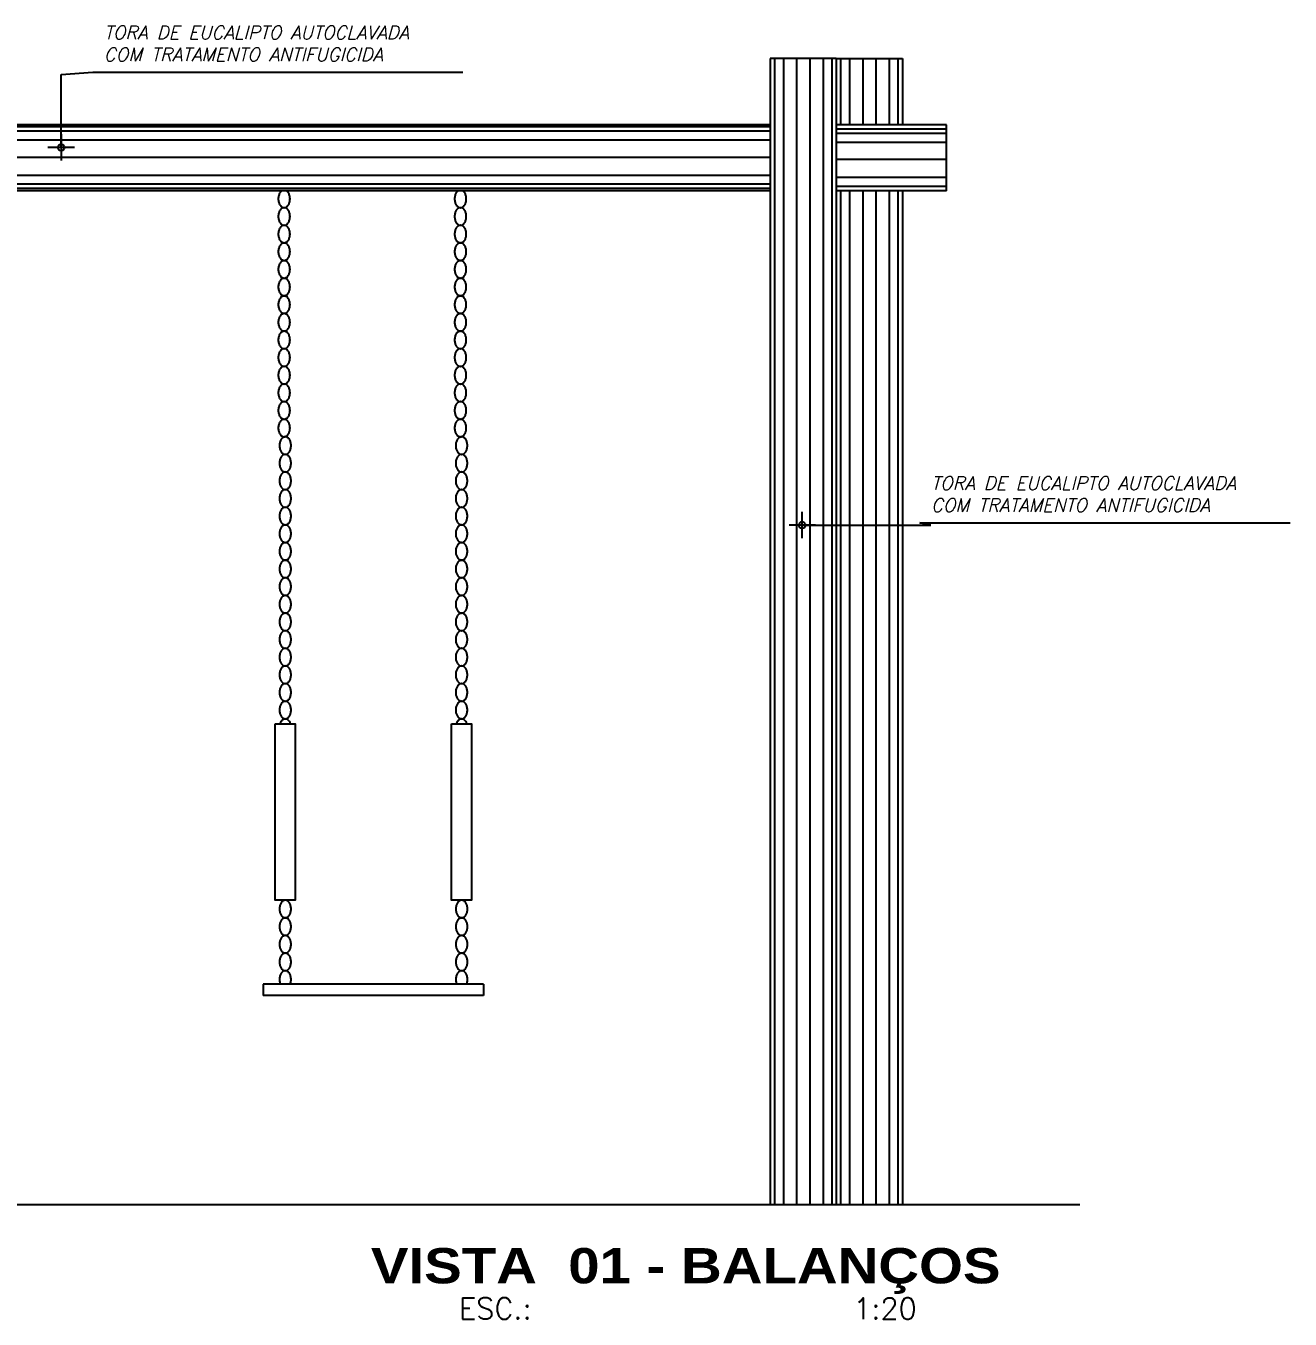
# Model space of a CAD drawing. Header units: millimetres. Extents: x 490 to 675, y -160 to -87.
# Drawn here: x 638.541 to 641.409, y -146.947 to -144.013 of the extents above; entities that cross this region are included whole.
import ezdxf
from ezdxf.enums import TextEntityAlignment as Align

# ---------------------------------------------------------------- set-up
doc = ezdxf.new("R2010")
doc.units = ezdxf.units.MM
doc.header["$LTSCALE"] = 2.5
for name, color, linetype in [('ARQ_COTAS', 1, 'Continuous'), ('ARQ_ESTRUTURA', 6, 'Continuous'), ('ARQ_HAT', 8, 'Continuous'), ('ARQ_VISTA00', 8, 'Continuous'), ('ARQ_VISTA01', 7, 'Continuous'), ('ARQ_VISTA02', 2, 'Continuous'), ('TITULO', 2, 'Continuous')]:
    doc.layers.add(name, color=color, linetype=linetype)
doc.styles.add('COTA200', font='ROMANS.SHX')
doc.styles.add('ROMANS', font='romans', dxfattribs={"oblique": 15})
doc.styles.add('TIT200', font='')
doc.styles.get('TIT200').set_extended_font_data('Arial Black')
doc.dimstyles.new('Cota20', dxfattribs={"dimscale": 0, "dimtxt": 0.04, "dimasz": 0.03, "dimexe": 0.05, "dimexo": 0.2, "dimgap": 0.025, "dimtad": 1, "dimlfac": -1, "dimzin": 4, "dimdsep": 46, "dimtxsty": 'ROMANS', "dimblk": 'ARCHTICK', "dimcen": 0.075, "dimclrd": 256, "dimclre": 8, "dimclrt": 2, "dimadec": 0, "dimazin": 0, "dimtfac": 1.2, "dimtix": 1, "dimtmove": 2, "dimatfit": 3, "dimldrblk": 'DOT', "dimfxl": 0.2, "dimfxlon": 1, "dimtvp": 2, "dimtolj": 1, "dimtzin": 4, "dimarcsym": 0})

# ---------------------------------------------------------------- blocks, each defined once
blk = doc.blocks.new('DOT')
for p, q in [((0, 1), (0, -1)), ((-1, 0), (1, 0))]:
    blk.add_line(p, q)
blk.add_circle((0, 0), 0.25)

msp = doc.modelspace()

# ---------------------------------------------------------------- linework, layer by layer
at = {"layer": 'ARQ_ESTRUTURA'}
msp.add_line((640.9324, -146.6877), (636.3944, -146.6877), dxfattribs=at)
at = {"layer": 'ARQ_HAT'}
for p, q in [((640.2396, -144.0877), (640.2396, -146.6877)), ((640.2596, -144.0877), (640.2596, -146.6877)), ((640.2896, -144.0877), (640.2896, -146.6877)), ((640.3196, -144.0877), (640.3196, -146.6877)), ((640.3496, -144.0877), (640.3496, -146.6877)), ((640.3696, -144.0877), (640.3696, -146.6877)), ((640.3896, -144.0877), (640.3896, -144.2377)), ((640.4096, -144.0877), (640.4096, -144.2377)), ((640.4396, -144.0877), (640.4396, -144.2377)), ((640.4696, -144.0877), (640.4696, -144.2377)), ((640.4996, -144.0877), (640.4996, -144.2377)), ((640.5196, -144.0877), (640.5196, -144.2377)), ((640.2296, -144.2427), (637.0291, -144.2427)), ((640.6296, -144.2477), (640.3796, -144.2477)), ((640.2296, -144.2527), (637.0291, -144.2527)), ((640.2296, -144.2727), (637.0291, -144.2727)), ((640.6296, -144.2577), (640.3796, -144.2577)), ((640.6296, -144.2777), (640.3796, -144.2777)), ((640.2296, -144.3117), (637.0291, -144.3117)), ((640.6296, -144.3167), (640.3796, -144.3167)), ((640.2296, -144.3527), (637.0291, -144.3527)), ((640.6296, -144.3577), (640.3796, -144.3577)), ((640.2296, -144.3727), (637.0291, -144.3727)), ((640.2296, -144.3827), (637.0291, -144.3827)), ((640.6296, -144.3777), (640.3796, -144.3777)), ((640.6296, -144.3877), (640.3796, -144.3877)), ((640.3896, -144.3877), (640.3896, -146.6877)), ((640.4096, -144.3877), (640.4096, -146.6877)), ((640.4396, -144.3877), (640.4396, -146.6877)), ((640.4696, -144.3877), (640.4696, -146.6877)), ((640.4996, -144.3877), (640.4996, -146.6877)), ((640.5196, -144.3877), (640.5196, -146.6877))]:
    msp.add_line(p, q, dxfattribs=at)
at = {"layer": 'ARQ_VISTA00'}
for points in [[(639.1216, -144.3877, 0.092884), (639.1177, -144.3917, 0.079572), (639.1149, -144.3979, 0.067159), (639.1138, -144.4059, 0.067159), (639.1149, -144.4138, 0.079572), (639.1177, -144.42, 0.107133), (639.1223, -144.4245, 0.140422), (639.1271, -144.4259, 0.140422), (639.1319, -144.4245, 0.107133), (639.1365, -144.42, 0.079572), (639.1393, -144.4138, 0.067159), (639.1404, -144.4059, 0.067159), (639.1393, -144.3979, 0.079572), (639.1365, -144.3917, 0.092884), (639.1326, -144.3877)], [(639.5216, -144.3877, 0.092884), (639.5177, -144.3917, 0.079572), (639.5149, -144.3979, 0.067159), (639.5138, -144.4059, 0.067159), (639.5149, -144.4138, 0.079572), (639.5177, -144.42, 0.107133), (639.5223, -144.4245, 0.140422), (639.5271, -144.4259, 0.140422), (639.5319, -144.4245, 0.107133), (639.5365, -144.42, 0.079572), (639.5393, -144.4138, 0.067159), (639.5404, -144.4059, 0.067159), (639.5393, -144.3979, 0.079572), (639.5365, -144.3917, 0.092884), (639.5326, -144.3877)], [(639.1416, -145.5969, 0.071372), (639.139, -145.5914, 0.107133), (639.1344, -145.5869, 0.140422), (639.1296, -145.5855, 0.140422), (639.1248, -145.5869, 0.107133), (639.1202, -145.5914, 0.071372), (639.1176, -145.5969)], [(639.5416, -145.5969, 0.071372), (639.539, -145.5914, 0.107133), (639.5344, -145.5869, 0.140422), (639.5296, -145.5855, 0.140422), (639.5248, -145.5869, 0.107133), (639.5202, -145.5914, 0.071372), (639.5176, -145.5969, 0.071372)], [(639.1408, -146.1877, 0.0354), (639.1418, -146.1848, 0.067159), (639.1429, -146.1769, 0.067159), (639.1418, -146.1689, 0.079572), (639.139, -146.1627, 0.107133), (639.1344, -146.1582, 0.140422), (639.1296, -146.1569, 0.140422), (639.1248, -146.1582, 0.107133), (639.1202, -146.1627, 0.079572), (639.1174, -146.1689, 0.067159), (639.1163, -146.1769, 0.067159), (639.1174, -146.1848, 0.0354), (639.1184, -146.1877, 0.0354)], [(639.5411, -146.1877, 0.035399), (639.5421, -146.1848, 0.067159), (639.5432, -146.1769, 0.067159), (639.5421, -146.1689, 0.079572), (639.5393, -146.1627, 0.107133), (639.5347, -146.1582, 0.140422), (639.5299, -146.1569, 0.140422), (639.5251, -146.1582, 0.107133), (639.5205, -146.1627, 0.079572), (639.5177, -146.1689, 0.067159), (639.5166, -146.1769, 0.067159), (639.5177, -146.1848, 0.035399), (639.5187, -146.1877, 0.035399)]]:
    msp.add_lwpolyline(points, format="xyb", dxfattribs=at)
for points in [[(639.1271, -144.4659, 0.140422), (639.1319, -144.4645, 0.107133), (639.1365, -144.46, 0.079572), (639.1393, -144.4538, 0.067159), (639.1404, -144.4459, 0.067159), (639.1393, -144.4379, 0.079572), (639.1365, -144.4317, 0.107133), (639.1319, -144.4272, 0.140422), (639.1271, -144.4259, 0.140422), (639.1223, -144.4272, 0.107133), (639.1177, -144.4317, 0.079572), (639.1149, -144.4379, 0.067159), (639.1138, -144.4459, 0.067159), (639.1149, -144.4538, 0.079572), (639.1177, -144.46, 0.107133), (639.1223, -144.4645, 0.140422)], [(639.5271, -144.4659, 0.140422), (639.5319, -144.4645, 0.107133), (639.5365, -144.46, 0.079572), (639.5393, -144.4538, 0.067159), (639.5404, -144.4459, 0.067159), (639.5393, -144.4379, 0.079572), (639.5365, -144.4317, 0.107133), (639.5319, -144.4272, 0.140422), (639.5271, -144.4259, 0.140422), (639.5223, -144.4272, 0.107133), (639.5177, -144.4317, 0.079572), (639.5149, -144.4379, 0.067159), (639.5138, -144.4459, 0.067159), (639.5149, -144.4538, 0.079572), (639.5177, -144.46, 0.107133), (639.5223, -144.4645, 0.140422)], [(639.1271, -144.5059, 0.140422), (639.1319, -144.5045, 0.107133), (639.1365, -144.5, 0.079572), (639.1393, -144.4938, 0.067159), (639.1404, -144.4859, 0.067159), (639.1393, -144.4779, 0.079572), (639.1365, -144.4717, 0.107133), (639.1319, -144.4672, 0.140422), (639.1271, -144.4659, 0.140422), (639.1223, -144.4672, 0.107133), (639.1177, -144.4717, 0.079572), (639.1149, -144.4779, 0.067159), (639.1138, -144.4859, 0.067159), (639.1149, -144.4938, 0.079572), (639.1177, -144.5, 0.107133), (639.1223, -144.5045, 0.140422)], [(639.5271, -144.5059, 0.140422), (639.5319, -144.5045, 0.107133), (639.5365, -144.5, 0.079572), (639.5393, -144.4938, 0.067159), (639.5404, -144.4859, 0.067159), (639.5393, -144.4779, 0.079572), (639.5365, -144.4717, 0.107133), (639.5319, -144.4672, 0.140422), (639.5271, -144.4659, 0.140422), (639.5223, -144.4672, 0.107133), (639.5177, -144.4717, 0.079572), (639.5149, -144.4779, 0.067159), (639.5138, -144.4859, 0.067159), (639.5149, -144.4938, 0.079572), (639.5177, -144.5, 0.107133), (639.5223, -144.5045, 0.140422)], [(639.1271, -144.5459, 0.140422), (639.1319, -144.5445, 0.107133), (639.1365, -144.54, 0.079572), (639.1393, -144.5338, 0.067159), (639.1404, -144.5259, 0.067159), (639.1393, -144.5179, 0.079572), (639.1365, -144.5117, 0.107133), (639.1319, -144.5072, 0.140422), (639.1271, -144.5059, 0.140422), (639.1223, -144.5072, 0.107133), (639.1177, -144.5117, 0.079572), (639.1149, -144.5179, 0.067159), (639.1138, -144.5259, 0.067159), (639.1149, -144.5338, 0.079572), (639.1177, -144.54, 0.107133), (639.1223, -144.5445, 0.140422)], [(639.5271, -144.5459, 0.140422), (639.5319, -144.5445, 0.107133), (639.5365, -144.54, 0.079572), (639.5393, -144.5338, 0.067159), (639.5404, -144.5259, 0.067159), (639.5393, -144.5179, 0.079572), (639.5365, -144.5117, 0.107133), (639.5319, -144.5072, 0.140422), (639.5271, -144.5059, 0.140422), (639.5223, -144.5072, 0.107133), (639.5177, -144.5117, 0.079572), (639.5149, -144.5179, 0.067159), (639.5138, -144.5259, 0.067159), (639.5149, -144.5338, 0.079572), (639.5177, -144.54, 0.107133), (639.5223, -144.5445, 0.140422)], [(639.1271, -144.5859, 0.140422), (639.1319, -144.5845, 0.107133), (639.1365, -144.58, 0.079572), (639.1393, -144.5738, 0.067159), (639.1404, -144.5659, 0.067159), (639.1393, -144.5579, 0.079572), (639.1365, -144.5517, 0.107133), (639.1319, -144.5472, 0.140422), (639.1271, -144.5459, 0.140422), (639.1223, -144.5472, 0.107133), (639.1177, -144.5517, 0.079572), (639.1149, -144.5579, 0.067159), (639.1138, -144.5659, 0.067159), (639.1149, -144.5738, 0.079572), (639.1177, -144.58, 0.107133), (639.1223, -144.5845, 0.140422)], [(639.5271, -144.5859, 0.140422), (639.5319, -144.5845, 0.107133), (639.5365, -144.58, 0.079572), (639.5393, -144.5738, 0.067159), (639.5404, -144.5659, 0.067159), (639.5393, -144.5579, 0.079572), (639.5365, -144.5517, 0.107133), (639.5319, -144.5472, 0.140422), (639.5271, -144.5459, 0.140422), (639.5223, -144.5472, 0.107133), (639.5177, -144.5517, 0.079572), (639.5149, -144.5579, 0.067159), (639.5138, -144.5659, 0.067159), (639.5149, -144.5738, 0.079572), (639.5177, -144.58, 0.107133), (639.5223, -144.5845, 0.140422)], [(639.1271, -144.6259, 0.140422), (639.1319, -144.6245, 0.107133), (639.1365, -144.62, 0.079572), (639.1393, -144.6138, 0.067159), (639.1404, -144.6059, 0.067159), (639.1393, -144.5979, 0.079572), (639.1365, -144.5917, 0.107133), (639.1319, -144.5872, 0.140422), (639.1271, -144.5859, 0.140422), (639.1223, -144.5872, 0.107133), (639.1177, -144.5917, 0.079572), (639.1149, -144.5979, 0.067159), (639.1138, -144.6059, 0.067159), (639.1149, -144.6138, 0.079572), (639.1177, -144.62, 0.107133), (639.1223, -144.6245, 0.140422)], [(639.5271, -144.6259, 0.140422), (639.5319, -144.6245, 0.107133), (639.5365, -144.62, 0.079572), (639.5393, -144.6138, 0.067159), (639.5404, -144.6059, 0.067159), (639.5393, -144.5979, 0.079572), (639.5365, -144.5917, 0.107133), (639.5319, -144.5872, 0.140422), (639.5271, -144.5859, 0.140422), (639.5223, -144.5872, 0.107133), (639.5177, -144.5917, 0.079572), (639.5149, -144.5979, 0.067159), (639.5138, -144.6059, 0.067159), (639.5149, -144.6138, 0.079572), (639.5177, -144.62, 0.107133), (639.5223, -144.6245, 0.140422)], [(639.1271, -144.6659, 0.140422), (639.1319, -144.6645, 0.107133), (639.1365, -144.66, 0.079572), (639.1393, -144.6538, 0.067159), (639.1404, -144.6459, 0.067159), (639.1393, -144.6379, 0.079572), (639.1365, -144.6317, 0.107133), (639.1319, -144.6272, 0.140422), (639.1271, -144.6259, 0.140422), (639.1223, -144.6272, 0.107133), (639.1177, -144.6317, 0.079572), (639.1149, -144.6379, 0.067159), (639.1138, -144.6459, 0.067159), (639.1149, -144.6538, 0.079572), (639.1177, -144.66, 0.107133), (639.1223, -144.6645, 0.140422)], [(639.5271, -144.6659, 0.140422), (639.5319, -144.6645, 0.107133), (639.5365, -144.66, 0.079572), (639.5393, -144.6538, 0.067159), (639.5404, -144.6459, 0.067159), (639.5393, -144.6379, 0.079572), (639.5365, -144.6317, 0.107133), (639.5319, -144.6272, 0.140422), (639.5271, -144.6259, 0.140422), (639.5223, -144.6272, 0.107133), (639.5177, -144.6317, 0.079572), (639.5149, -144.6379, 0.067159), (639.5138, -144.6459, 0.067159), (639.5149, -144.6538, 0.079572), (639.5177, -144.66, 0.107133), (639.5223, -144.6645, 0.140422)], [(639.1271, -144.7059, 0.140422), (639.1319, -144.7045, 0.107133), (639.1365, -144.7, 0.079572), (639.1393, -144.6938, 0.067159), (639.1404, -144.6859, 0.067159), (639.1393, -144.6779, 0.079572), (639.1365, -144.6717, 0.107133), (639.1319, -144.6672, 0.140422), (639.1271, -144.6659, 0.140422), (639.1223, -144.6672, 0.107133), (639.1177, -144.6717, 0.079572), (639.1149, -144.6779, 0.067159), (639.1138, -144.6859, 0.067159), (639.1149, -144.6938, 0.079572), (639.1177, -144.7, 0.107133), (639.1223, -144.7045, 0.140422)], [(639.5271, -144.7059, 0.140422), (639.5319, -144.7045, 0.107133), (639.5365, -144.7, 0.079572), (639.5393, -144.6938, 0.067159), (639.5404, -144.6859, 0.067159), (639.5393, -144.6779, 0.079572), (639.5365, -144.6717, 0.107133), (639.5319, -144.6672, 0.140422), (639.5271, -144.6659, 0.140422), (639.5223, -144.6672, 0.107133), (639.5177, -144.6717, 0.079572), (639.5149, -144.6779, 0.067159), (639.5138, -144.6859, 0.067159), (639.5149, -144.6938, 0.079572), (639.5177, -144.7, 0.107133), (639.5223, -144.7045, 0.140422)], [(639.1271, -144.7459, 0.140422), (639.1319, -144.7445, 0.107133), (639.1365, -144.74, 0.079572), (639.1393, -144.7338, 0.067159), (639.1404, -144.7259, 0.067159), (639.1393, -144.7179, 0.079572), (639.1365, -144.7117, 0.107133), (639.1319, -144.7072, 0.140422), (639.1271, -144.7059, 0.140422), (639.1223, -144.7072, 0.107133), (639.1177, -144.7117, 0.079572), (639.1149, -144.7179, 0.067159), (639.1138, -144.7259, 0.067159), (639.1149, -144.7338, 0.079572), (639.1177, -144.74, 0.107133), (639.1223, -144.7445, 0.140422)], [(639.5271, -144.7459, 0.140422), (639.5319, -144.7445, 0.107133), (639.5365, -144.74, 0.079572), (639.5393, -144.7338, 0.067159), (639.5404, -144.7259, 0.067159), (639.5393, -144.7179, 0.079572), (639.5365, -144.7117, 0.107133), (639.5319, -144.7072, 0.140422), (639.5271, -144.7059, 0.140422), (639.5223, -144.7072, 0.107133), (639.5177, -144.7117, 0.079572), (639.5149, -144.7179, 0.067159), (639.5138, -144.7259, 0.067159), (639.5149, -144.7338, 0.079572), (639.5177, -144.74, 0.107133), (639.5223, -144.7445, 0.140422)], [(639.1271, -144.7859, 0.140422), (639.1319, -144.7845, 0.107133), (639.1365, -144.78, 0.079572), (639.1393, -144.7738, 0.067159), (639.1404, -144.7659, 0.067159), (639.1393, -144.7579, 0.079572), (639.1365, -144.7517, 0.107133), (639.1319, -144.7472, 0.140422), (639.1271, -144.7459, 0.140422), (639.1223, -144.7472, 0.107133), (639.1177, -144.7517, 0.079572), (639.1149, -144.7579, 0.067159), (639.1138, -144.7659, 0.067159), (639.1149, -144.7738, 0.079572), (639.1177, -144.78, 0.107133), (639.1223, -144.7845, 0.140422)], [(639.5271, -144.7859, 0.140422), (639.5319, -144.7845, 0.107133), (639.5365, -144.78, 0.079572), (639.5393, -144.7738, 0.067159), (639.5404, -144.7659, 0.067159), (639.5393, -144.7579, 0.079572), (639.5365, -144.7517, 0.107133), (639.5319, -144.7472, 0.140422), (639.5271, -144.7459, 0.140422), (639.5223, -144.7472, 0.107133), (639.5177, -144.7517, 0.079572), (639.5149, -144.7579, 0.067159), (639.5138, -144.7659, 0.067159), (639.5149, -144.7738, 0.079572), (639.5177, -144.78, 0.107133), (639.5223, -144.7845, 0.140422)], [(639.1271, -144.8259, 0.140422), (639.1319, -144.8245, 0.107133), (639.1365, -144.82, 0.079572), (639.1393, -144.8138, 0.067159), (639.1404, -144.8059, 0.067159), (639.1393, -144.7979, 0.079572), (639.1365, -144.7917, 0.107133), (639.1319, -144.7872, 0.140422), (639.1271, -144.7859, 0.140422), (639.1223, -144.7872, 0.107133), (639.1177, -144.7917, 0.079572), (639.1149, -144.7979, 0.067159), (639.1138, -144.8059, 0.067159), (639.1149, -144.8138, 0.079572), (639.1177, -144.82, 0.107133), (639.1223, -144.8245, 0.140422)], [(639.5271, -144.8259, 0.140422), (639.5319, -144.8245, 0.107133), (639.5365, -144.82, 0.079572), (639.5393, -144.8138, 0.067159), (639.5404, -144.8059, 0.067159), (639.5393, -144.7979, 0.079572), (639.5365, -144.7917, 0.107133), (639.5319, -144.7872, 0.140422), (639.5271, -144.7859, 0.140422), (639.5223, -144.7872, 0.107133), (639.5177, -144.7917, 0.079572), (639.5149, -144.7979, 0.067159), (639.5138, -144.8059, 0.067159), (639.5149, -144.8138, 0.079572), (639.5177, -144.82, 0.107133), (639.5223, -144.8245, 0.140422)], [(639.1271, -144.8659, 0.140422), (639.1319, -144.8645, 0.107133), (639.1365, -144.86, 0.079572), (639.1393, -144.8538, 0.067159), (639.1404, -144.8459, 0.067159), (639.1393, -144.8379, 0.079572), (639.1365, -144.8317, 0.107133), (639.1319, -144.8272, 0.140422), (639.1271, -144.8259, 0.140422), (639.1223, -144.8272, 0.107133), (639.1177, -144.8317, 0.079572), (639.1149, -144.8379, 0.067159), (639.1138, -144.8459, 0.067159), (639.1149, -144.8538, 0.079572), (639.1177, -144.86, 0.107133), (639.1223, -144.8645, 0.140422)], [(639.5271, -144.8659, 0.140422), (639.5319, -144.8645, 0.107133), (639.5365, -144.86, 0.079572), (639.5393, -144.8538, 0.067159), (639.5404, -144.8459, 0.067159), (639.5393, -144.8379, 0.079572), (639.5365, -144.8317, 0.107133), (639.5319, -144.8272, 0.140422), (639.5271, -144.8259, 0.140422), (639.5223, -144.8272, 0.107133), (639.5177, -144.8317, 0.079572), (639.5149, -144.8379, 0.067159), (639.5138, -144.8459, 0.067159), (639.5149, -144.8538, 0.079572), (639.5177, -144.86, 0.107133), (639.5223, -144.8645, 0.140422)], [(639.1271, -144.9059, 0.140422), (639.1319, -144.9045, 0.107133), (639.1365, -144.9, 0.079572), (639.1393, -144.8938, 0.067159), (639.1404, -144.8859, 0.067159), (639.1393, -144.8779, 0.079572), (639.1365, -144.8717, 0.107133), (639.1319, -144.8672, 0.140422), (639.1271, -144.8659, 0.140422), (639.1223, -144.8672, 0.107133), (639.1177, -144.8717, 0.079572), (639.1149, -144.8779, 0.067159), (639.1138, -144.8859, 0.067159), (639.1149, -144.8938, 0.079572), (639.1177, -144.9, 0.107133), (639.1223, -144.9045, 0.140422)], [(639.5271, -144.9059, 0.140422), (639.5319, -144.9045, 0.107133), (639.5365, -144.9, 0.079572), (639.5393, -144.8938, 0.067159), (639.5404, -144.8859, 0.067159), (639.5393, -144.8779, 0.079572), (639.5365, -144.8717, 0.107133), (639.5319, -144.8672, 0.140422), (639.5271, -144.8659, 0.140422), (639.5223, -144.8672, 0.107133), (639.5177, -144.8717, 0.079572), (639.5149, -144.8779, 0.067159), (639.5138, -144.8859, 0.067159), (639.5149, -144.8938, 0.079572), (639.5177, -144.9, 0.107133), (639.5223, -144.9045, 0.140422)], [(639.1271, -144.9459, 0.140422), (639.1319, -144.9445, 0.107133), (639.1365, -144.94, 0.079572), (639.1393, -144.9338, 0.067159), (639.1404, -144.9259, 0.067159), (639.1393, -144.9179, 0.079572), (639.1365, -144.9117, 0.107133), (639.1319, -144.9072, 0.140422), (639.1271, -144.9059, 0.140422), (639.1223, -144.9072, 0.107133), (639.1177, -144.9117, 0.079572), (639.1149, -144.9179, 0.067159), (639.1138, -144.9259, 0.067159), (639.1149, -144.9338, 0.079572), (639.1177, -144.94, 0.107133), (639.1223, -144.9445, 0.140422)], [(639.5271, -144.9459, 0.140422), (639.5319, -144.9445, 0.107133), (639.5365, -144.94, 0.079572), (639.5393, -144.9338, 0.067159), (639.5404, -144.9259, 0.067159), (639.5393, -144.9179, 0.079572), (639.5365, -144.9117, 0.107133), (639.5319, -144.9072, 0.140422), (639.5271, -144.9059, 0.140422), (639.5223, -144.9072, 0.107133), (639.5177, -144.9117, 0.079572), (639.5149, -144.9179, 0.067159), (639.5138, -144.9259, 0.067159), (639.5149, -144.9338, 0.079572), (639.5177, -144.94, 0.107133), (639.5223, -144.9445, 0.140422)], [(639.1296, -144.9855, 0.140422), (639.1344, -144.9842, 0.107133), (639.139, -144.9797, 0.079572), (639.1418, -144.9735, 0.067159), (639.1429, -144.9655, 0.067159), (639.1418, -144.9576, 0.079572), (639.139, -144.9514, 0.107133), (639.1344, -144.9469, 0.140422), (639.1296, -144.9455, 0.140422), (639.1248, -144.9469, 0.107133), (639.1202, -144.9514, 0.079572), (639.1174, -144.9576, 0.067159), (639.1163, -144.9655, 0.067159), (639.1174, -144.9735, 0.079572), (639.1202, -144.9797, 0.107133), (639.1248, -144.9842, 0.140422)], [(639.5296, -144.9855, 0.140422), (639.5344, -144.9842, 0.107133), (639.539, -144.9797, 0.079572), (639.5418, -144.9735, 0.067159), (639.5429, -144.9655, 0.067159), (639.5418, -144.9576, 0.079572), (639.539, -144.9514, 0.107133), (639.5344, -144.9469, 0.140422), (639.5296, -144.9455, 0.140422), (639.5248, -144.9469, 0.107133), (639.5202, -144.9514, 0.079572), (639.5174, -144.9576, 0.067159), (639.5163, -144.9655, 0.067159), (639.5174, -144.9735, 0.079572), (639.5202, -144.9797, 0.107133), (639.5248, -144.9842, 0.140422)], [(639.1296, -145.0255, 0.140422), (639.1344, -145.0242, 0.107133), (639.139, -145.0197, 0.079572), (639.1418, -145.0135, 0.067159), (639.1429, -145.0055, 0.067159), (639.1418, -144.9976, 0.079572), (639.139, -144.9914, 0.107133), (639.1344, -144.9869, 0.140422), (639.1296, -144.9855, 0.140422), (639.1248, -144.9869, 0.107133), (639.1202, -144.9914, 0.079572), (639.1174, -144.9976, 0.067159), (639.1163, -145.0055, 0.067159), (639.1174, -145.0135, 0.079572), (639.1202, -145.0197, 0.107133), (639.1248, -145.0242, 0.140422)], [(639.5296, -145.0255, 0.140422), (639.5344, -145.0242, 0.107133), (639.539, -145.0197, 0.079572), (639.5418, -145.0135, 0.067159), (639.5429, -145.0055, 0.067159), (639.5418, -144.9976, 0.079572), (639.539, -144.9914, 0.107133), (639.5344, -144.9869, 0.140422), (639.5296, -144.9855, 0.140422), (639.5248, -144.9869, 0.107133), (639.5202, -144.9914, 0.079572), (639.5174, -144.9976, 0.067159), (639.5163, -145.0055, 0.067159), (639.5174, -145.0135, 0.079572), (639.5202, -145.0197, 0.107133), (639.5248, -145.0242, 0.140422)], [(639.1296, -145.0655, 0.140422), (639.1344, -145.0642, 0.107133), (639.139, -145.0597, 0.079572), (639.1418, -145.0535, 0.067159), (639.1429, -145.0455, 0.067159), (639.1418, -145.0376, 0.079572), (639.139, -145.0314, 0.107133), (639.1344, -145.0269, 0.140422), (639.1296, -145.0255, 0.140422), (639.1248, -145.0269, 0.107133), (639.1202, -145.0314, 0.079572), (639.1174, -145.0376, 0.067159), (639.1163, -145.0455, 0.067159), (639.1174, -145.0535, 0.079572), (639.1202, -145.0597, 0.107133), (639.1248, -145.0642, 0.140422)], [(639.5296, -145.0655, 0.140422), (639.5344, -145.0642, 0.107133), (639.539, -145.0597, 0.079572), (639.5418, -145.0535, 0.067159), (639.5429, -145.0455, 0.067159), (639.5418, -145.0376, 0.079572), (639.539, -145.0314, 0.107133), (639.5344, -145.0269, 0.140422), (639.5296, -145.0255, 0.140422), (639.5248, -145.0269, 0.107133), (639.5202, -145.0314, 0.079572), (639.5174, -145.0376, 0.067159), (639.5163, -145.0455, 0.067159), (639.5174, -145.0535, 0.079572), (639.5202, -145.0597, 0.107133), (639.5248, -145.0642, 0.140422)], [(639.1296, -145.1055, 0.140422), (639.1344, -145.1042, 0.107133), (639.139, -145.0997, 0.079572), (639.1418, -145.0935, 0.067159), (639.1429, -145.0855, 0.067159), (639.1418, -145.0776, 0.079572), (639.139, -145.0714, 0.107133), (639.1344, -145.0669, 0.140422), (639.1296, -145.0655, 0.140422), (639.1248, -145.0669, 0.107133), (639.1202, -145.0714, 0.079572), (639.1174, -145.0776, 0.067159), (639.1163, -145.0855, 0.067159), (639.1174, -145.0935, 0.079572), (639.1202, -145.0997, 0.107133), (639.1248, -145.1042, 0.140422)], [(639.5296, -145.1055, 0.140422), (639.5344, -145.1042, 0.107133), (639.539, -145.0997, 0.079572), (639.5418, -145.0935, 0.067159), (639.5429, -145.0855, 0.067159), (639.5418, -145.0776, 0.079572), (639.539, -145.0714, 0.107133), (639.5344, -145.0669, 0.140422), (639.5296, -145.0655, 0.140422), (639.5248, -145.0669, 0.107133), (639.5202, -145.0714, 0.079572), (639.5174, -145.0776, 0.067159), (639.5163, -145.0855, 0.067159), (639.5174, -145.0935, 0.079572), (639.5202, -145.0997, 0.107133), (639.5248, -145.1042, 0.140422)], [(639.1296, -145.1455, 0.140422), (639.1344, -145.1442, 0.107133), (639.139, -145.1397, 0.079572), (639.1418, -145.1335, 0.067159), (639.1429, -145.1255, 0.067159), (639.1418, -145.1176, 0.079572), (639.139, -145.1114, 0.107133), (639.1344, -145.1069, 0.140422), (639.1296, -145.1055, 0.140422), (639.1248, -145.1069, 0.107133), (639.1202, -145.1114, 0.079572), (639.1174, -145.1176, 0.067159), (639.1163, -145.1255, 0.067159), (639.1174, -145.1335, 0.079572), (639.1202, -145.1397, 0.107133), (639.1248, -145.1442, 0.140422)], [(639.5296, -145.1455, 0.140422), (639.5344, -145.1442, 0.107133), (639.539, -145.1397, 0.079572), (639.5418, -145.1335, 0.067159), (639.5429, -145.1255, 0.067159), (639.5418, -145.1176, 0.079572), (639.539, -145.1114, 0.107133), (639.5344, -145.1069, 0.140422), (639.5296, -145.1055, 0.140422), (639.5248, -145.1069, 0.107133), (639.5202, -145.1114, 0.079572), (639.5174, -145.1176, 0.067159), (639.5163, -145.1255, 0.067159), (639.5174, -145.1335, 0.079572), (639.5202, -145.1397, 0.107133), (639.5248, -145.1442, 0.140422)], [(639.1296, -145.1855, 0.140422), (639.1344, -145.1842, 0.107133), (639.139, -145.1797, 0.079572), (639.1418, -145.1735, 0.067159), (639.1429, -145.1655, 0.067159), (639.1418, -145.1576, 0.079572), (639.139, -145.1514, 0.107133), (639.1344, -145.1469, 0.140422), (639.1296, -145.1455, 0.140422), (639.1248, -145.1469, 0.107133), (639.1202, -145.1514, 0.079572), (639.1174, -145.1576, 0.067159), (639.1163, -145.1655, 0.067159), (639.1174, -145.1735, 0.079572), (639.1202, -145.1797, 0.107133), (639.1248, -145.1842, 0.140422)], [(639.5296, -145.1855, 0.140422), (639.5344, -145.1842, 0.107133), (639.539, -145.1797, 0.079572), (639.5418, -145.1735, 0.067159), (639.5429, -145.1655, 0.067159), (639.5418, -145.1576, 0.079572), (639.539, -145.1514, 0.107133), (639.5344, -145.1469, 0.140422), (639.5296, -145.1455, 0.140422), (639.5248, -145.1469, 0.107133), (639.5202, -145.1514, 0.079572), (639.5174, -145.1576, 0.067159), (639.5163, -145.1655, 0.067159), (639.5174, -145.1735, 0.079572), (639.5202, -145.1797, 0.107133), (639.5248, -145.1842, 0.140422)], [(639.1296, -145.2255, 0.140422), (639.1344, -145.2242, 0.107133), (639.139, -145.2197, 0.079572), (639.1418, -145.2135, 0.067159), (639.1429, -145.2055, 0.067159), (639.1418, -145.1976, 0.079572), (639.139, -145.1914, 0.107133), (639.1344, -145.1869, 0.140422), (639.1296, -145.1855, 0.140422), (639.1248, -145.1869, 0.107133), (639.1202, -145.1914, 0.079572), (639.1174, -145.1976, 0.067159), (639.1163, -145.2055, 0.067159), (639.1174, -145.2135, 0.079572), (639.1202, -145.2197, 0.107133), (639.1248, -145.2242, 0.140422)], [(639.5296, -145.2255, 0.140422), (639.5344, -145.2242, 0.107133), (639.539, -145.2197, 0.079572), (639.5418, -145.2135, 0.067159), (639.5429, -145.2055, 0.067159), (639.5418, -145.1976, 0.079572), (639.539, -145.1914, 0.107133), (639.5344, -145.1869, 0.140422), (639.5296, -145.1855, 0.140422), (639.5248, -145.1869, 0.107133), (639.5202, -145.1914, 0.079572), (639.5174, -145.1976, 0.067159), (639.5163, -145.2055, 0.067159), (639.5174, -145.2135, 0.079572), (639.5202, -145.2197, 0.107133), (639.5248, -145.2242, 0.140422)], [(639.1296, -145.2655, 0.140422), (639.1344, -145.2642, 0.107133), (639.139, -145.2597, 0.079572), (639.1418, -145.2535, 0.067159), (639.1429, -145.2455, 0.067159), (639.1418, -145.2376, 0.079572), (639.139, -145.2314, 0.107133), (639.1344, -145.2269, 0.140422), (639.1296, -145.2255, 0.140422), (639.1248, -145.2269, 0.107133), (639.1202, -145.2314, 0.079572), (639.1174, -145.2376, 0.067159), (639.1163, -145.2455, 0.067159), (639.1174, -145.2535, 0.079572), (639.1202, -145.2597, 0.107133), (639.1248, -145.2642, 0.140422)], [(639.5296, -145.2655, 0.140422), (639.5344, -145.2642, 0.107133), (639.539, -145.2597, 0.079572), (639.5418, -145.2535, 0.067159), (639.5429, -145.2455, 0.067159), (639.5418, -145.2376, 0.079572), (639.539, -145.2314, 0.107133), (639.5344, -145.2269, 0.140422), (639.5296, -145.2255, 0.140422), (639.5248, -145.2269, 0.107133), (639.5202, -145.2314, 0.079572), (639.5174, -145.2376, 0.067159), (639.5163, -145.2455, 0.067159), (639.5174, -145.2535, 0.079572), (639.5202, -145.2597, 0.107133), (639.5248, -145.2642, 0.140422)], [(639.1296, -145.3055, 0.140422), (639.1344, -145.3042, 0.107133), (639.139, -145.2997, 0.079572), (639.1418, -145.2935, 0.067159), (639.1429, -145.2855, 0.067159), (639.1418, -145.2776, 0.079572), (639.139, -145.2714, 0.107133), (639.1344, -145.2669, 0.140422), (639.1296, -145.2655, 0.140422), (639.1248, -145.2669, 0.107133), (639.1202, -145.2714, 0.079572), (639.1174, -145.2776, 0.067159), (639.1163, -145.2855, 0.067159), (639.1174, -145.2935, 0.079572), (639.1202, -145.2997, 0.107133), (639.1248, -145.3042, 0.140422)], [(639.5296, -145.3055, 0.140422), (639.5344, -145.3042, 0.107133), (639.539, -145.2997, 0.079572), (639.5418, -145.2935, 0.067159), (639.5429, -145.2855, 0.067159), (639.5418, -145.2776, 0.079572), (639.539, -145.2714, 0.107133), (639.5344, -145.2669, 0.140422), (639.5296, -145.2655, 0.140422), (639.5248, -145.2669, 0.107133), (639.5202, -145.2714, 0.079572), (639.5174, -145.2776, 0.067159), (639.5163, -145.2855, 0.067159), (639.5174, -145.2935, 0.079572), (639.5202, -145.2997, 0.107133), (639.5248, -145.3042, 0.140422)], [(639.1296, -145.3455, 0.140422), (639.1344, -145.3442, 0.107133), (639.139, -145.3397, 0.079572), (639.1418, -145.3335, 0.067159), (639.1429, -145.3255, 0.067159), (639.1418, -145.3176, 0.079572), (639.139, -145.3114, 0.107133), (639.1344, -145.3069, 0.140422), (639.1296, -145.3055, 0.140422), (639.1248, -145.3069, 0.107133), (639.1202, -145.3114, 0.079572), (639.1174, -145.3176, 0.067159), (639.1163, -145.3255, 0.067159), (639.1174, -145.3335, 0.079572), (639.1202, -145.3397, 0.107133), (639.1248, -145.3442, 0.140422)], [(639.5296, -145.3455, 0.140422), (639.5344, -145.3442, 0.107133), (639.539, -145.3397, 0.079572), (639.5418, -145.3335, 0.067159), (639.5429, -145.3255, 0.067159), (639.5418, -145.3176, 0.079572), (639.539, -145.3114, 0.107133), (639.5344, -145.3069, 0.140422), (639.5296, -145.3055, 0.140422), (639.5248, -145.3069, 0.107133), (639.5202, -145.3114, 0.079572), (639.5174, -145.3176, 0.067159), (639.5163, -145.3255, 0.067159), (639.5174, -145.3335, 0.079572), (639.5202, -145.3397, 0.107133), (639.5248, -145.3442, 0.140422)], [(639.1296, -145.3855, 0.140422), (639.1344, -145.3842, 0.107133), (639.139, -145.3797, 0.079572), (639.1418, -145.3735, 0.067159), (639.1429, -145.3655, 0.067159), (639.1418, -145.3576, 0.079572), (639.139, -145.3514, 0.107133), (639.1344, -145.3469, 0.140422), (639.1296, -145.3455, 0.140422), (639.1248, -145.3469, 0.107133), (639.1202, -145.3514, 0.079572), (639.1174, -145.3576, 0.067159), (639.1163, -145.3655, 0.067159), (639.1174, -145.3735, 0.079572), (639.1202, -145.3797, 0.107133), (639.1248, -145.3842, 0.140422)], [(639.5296, -145.3855, 0.140422), (639.5344, -145.3842, 0.107133), (639.539, -145.3797, 0.079572), (639.5418, -145.3735, 0.067159), (639.5429, -145.3655, 0.067159), (639.5418, -145.3576, 0.079572), (639.539, -145.3514, 0.107133), (639.5344, -145.3469, 0.140422), (639.5296, -145.3455, 0.140422), (639.5248, -145.3469, 0.107133), (639.5202, -145.3514, 0.079572), (639.5174, -145.3576, 0.067159), (639.5163, -145.3655, 0.067159), (639.5174, -145.3735, 0.079572), (639.5202, -145.3797, 0.107133), (639.5248, -145.3842, 0.140422)], [(639.1296, -145.4255, 0.140422), (639.1344, -145.4242, 0.107133), (639.139, -145.4197, 0.079572), (639.1418, -145.4135, 0.067159), (639.1429, -145.4055, 0.067159), (639.1418, -145.3976, 0.079572), (639.139, -145.3914, 0.107133), (639.1344, -145.3869, 0.140422), (639.1296, -145.3855, 0.140422), (639.1248, -145.3869, 0.107133), (639.1202, -145.3914, 0.079572), (639.1174, -145.3976, 0.067159), (639.1163, -145.4055, 0.067159), (639.1174, -145.4135, 0.079572), (639.1202, -145.4197, 0.107133), (639.1248, -145.4242, 0.140422)], [(639.5296, -145.4255, 0.140422), (639.5344, -145.4242, 0.107133), (639.539, -145.4197, 0.079572), (639.5418, -145.4135, 0.067159), (639.5429, -145.4055, 0.067159), (639.5418, -145.3976, 0.079572), (639.539, -145.3914, 0.107133), (639.5344, -145.3869, 0.140422), (639.5296, -145.3855, 0.140422), (639.5248, -145.3869, 0.107133), (639.5202, -145.3914, 0.079572), (639.5174, -145.3976, 0.067159), (639.5163, -145.4055, 0.067159), (639.5174, -145.4135, 0.079572), (639.5202, -145.4197, 0.107133), (639.5248, -145.4242, 0.140422)], [(639.1296, -145.4655, 0.140422), (639.1344, -145.4642, 0.107133), (639.139, -145.4597, 0.079572), (639.1418, -145.4535, 0.067159), (639.1429, -145.4455, 0.067159), (639.1418, -145.4376, 0.079572), (639.139, -145.4314, 0.107133), (639.1344, -145.4269, 0.140422), (639.1296, -145.4255, 0.140422), (639.1248, -145.4269, 0.107133), (639.1202, -145.4314, 0.079572), (639.1174, -145.4376, 0.067159), (639.1163, -145.4455, 0.067159), (639.1174, -145.4535, 0.079572), (639.1202, -145.4597, 0.107133), (639.1248, -145.4642, 0.140422)], [(639.5296, -145.4655, 0.140422), (639.5344, -145.4642, 0.107133), (639.539, -145.4597, 0.079572), (639.5418, -145.4535, 0.067159), (639.5429, -145.4455, 0.067159), (639.5418, -145.4376, 0.079572), (639.539, -145.4314, 0.107133), (639.5344, -145.4269, 0.140422), (639.5296, -145.4255, 0.140422), (639.5248, -145.4269, 0.107133), (639.5202, -145.4314, 0.079572), (639.5174, -145.4376, 0.067159), (639.5163, -145.4455, 0.067159), (639.5174, -145.4535, 0.079572), (639.5202, -145.4597, 0.107133), (639.5248, -145.4642, 0.140422)], [(639.1296, -145.5055, 0.140422), (639.1344, -145.5042, 0.107133), (639.139, -145.4997, 0.079572), (639.1418, -145.4935, 0.067159), (639.1429, -145.4855, 0.067159), (639.1418, -145.4776, 0.079572), (639.139, -145.4714, 0.107133), (639.1344, -145.4669, 0.140422), (639.1296, -145.4655, 0.140422), (639.1248, -145.4669, 0.107133), (639.1202, -145.4714, 0.079572), (639.1174, -145.4776, 0.067159), (639.1163, -145.4855, 0.067159), (639.1174, -145.4935, 0.079572), (639.1202, -145.4997, 0.107133), (639.1248, -145.5042, 0.140422)], [(639.5296, -145.5055, 0.140422), (639.5344, -145.5042, 0.107133), (639.539, -145.4997, 0.079572), (639.5418, -145.4935, 0.067159), (639.5429, -145.4855, 0.067159), (639.5418, -145.4776, 0.079572), (639.539, -145.4714, 0.107133), (639.5344, -145.4669, 0.140422), (639.5296, -145.4655, 0.140422), (639.5248, -145.4669, 0.107133), (639.5202, -145.4714, 0.079572), (639.5174, -145.4776, 0.067159), (639.5163, -145.4855, 0.067159), (639.5174, -145.4935, 0.079572), (639.5202, -145.4997, 0.107133), (639.5248, -145.5042, 0.140422)], [(639.1296, -145.5455, 0.140422), (639.1344, -145.5442, 0.107133), (639.139, -145.5397, 0.079572), (639.1418, -145.5335, 0.067159), (639.1429, -145.5255, 0.067159), (639.1418, -145.5176, 0.079572), (639.139, -145.5114, 0.107133), (639.1344, -145.5069, 0.140422), (639.1296, -145.5055, 0.140422), (639.1248, -145.5069, 0.107133), (639.1202, -145.5114, 0.079572), (639.1174, -145.5176, 0.067159), (639.1163, -145.5255, 0.067159), (639.1174, -145.5335, 0.079572), (639.1202, -145.5397, 0.107133), (639.1248, -145.5442, 0.140422)], [(639.5296, -145.5455, 0.140422), (639.5344, -145.5442, 0.107133), (639.539, -145.5397, 0.079572), (639.5418, -145.5335, 0.067159), (639.5429, -145.5255, 0.067159), (639.5418, -145.5176, 0.079572), (639.539, -145.5114, 0.107133), (639.5344, -145.5069, 0.140422), (639.5296, -145.5055, 0.140422), (639.5248, -145.5069, 0.107133), (639.5202, -145.5114, 0.079572), (639.5174, -145.5176, 0.067159), (639.5163, -145.5255, 0.067159), (639.5174, -145.5335, 0.079572), (639.5202, -145.5397, 0.107133), (639.5248, -145.5442, 0.140422)], [(639.1296, -145.5855, 0.140422), (639.1344, -145.5842, 0.107133), (639.139, -145.5797, 0.079572), (639.1418, -145.5735, 0.067159), (639.1429, -145.5655, 0.067159), (639.1418, -145.5576, 0.079572), (639.139, -145.5514, 0.107133), (639.1344, -145.5469, 0.140422), (639.1296, -145.5455, 0.140422), (639.1248, -145.5469, 0.107133), (639.1202, -145.5514, 0.079572), (639.1174, -145.5576, 0.067159), (639.1163, -145.5655, 0.067159), (639.1174, -145.5735, 0.079572), (639.1202, -145.5797, 0.107133), (639.1248, -145.5842, 0.140422)], [(639.5296, -145.5855, 0.140422), (639.5344, -145.5842, 0.107133), (639.539, -145.5797, 0.079572), (639.5418, -145.5735, 0.067159), (639.5429, -145.5655, 0.067159), (639.5418, -145.5576, 0.079572), (639.539, -145.5514, 0.107133), (639.5344, -145.5469, 0.140422), (639.5296, -145.5455, 0.140422), (639.5248, -145.5469, 0.107133), (639.5202, -145.5514, 0.079572), (639.5174, -145.5576, 0.067159), (639.5163, -145.5655, 0.067159), (639.5174, -145.5735, 0.079572), (639.5202, -145.5797, 0.107133), (639.5248, -145.5842, 0.140422)], [(639.1296, -146.0369, 0.140422), (639.1344, -146.0355, 0.107133), (639.139, -146.031, 0.079572), (639.1418, -146.0248, 0.067159), (639.1429, -146.0169, 0.067159), (639.1418, -146.0089, 0.079572), (639.139, -146.0027, 0.107133), (639.1344, -145.9982, 0.140422), (639.1296, -145.9969, 0.140422), (639.1248, -145.9982, 0.107133), (639.1202, -146.0027, 0.079572), (639.1174, -146.0089, 0.067159), (639.1163, -146.0169, 0.067159), (639.1174, -146.0248, 0.079572), (639.1202, -146.031, 0.107133), (639.1248, -146.0355, 0.140422)], [(639.5299, -146.0369, 0.140422), (639.5347, -146.0355, 0.107133), (639.5393, -146.031, 0.079572), (639.5421, -146.0248, 0.067159), (639.5432, -146.0169, 0.067159), (639.5421, -146.0089, 0.079572), (639.5393, -146.0027, 0.107133), (639.5347, -145.9982, 0.140422), (639.5299, -145.9969, 0.140422), (639.5251, -145.9982, 0.107133), (639.5205, -146.0027, 0.079572), (639.5177, -146.0089, 0.067159), (639.5166, -146.0169, 0.067159), (639.5177, -146.0248, 0.079572), (639.5205, -146.031, 0.107133), (639.5251, -146.0355, 0.140422)], [(639.1296, -146.0769, 0.140422), (639.1344, -146.0755, 0.107133), (639.139, -146.071, 0.079572), (639.1418, -146.0648, 0.067159), (639.1429, -146.0569, 0.067159), (639.1418, -146.0489, 0.079572), (639.139, -146.0427, 0.107133), (639.1344, -146.0382, 0.140422), (639.1296, -146.0369, 0.140422), (639.1248, -146.0382, 0.107133), (639.1202, -146.0427, 0.079572), (639.1174, -146.0489, 0.067159), (639.1163, -146.0569, 0.067159), (639.1174, -146.0648, 0.079572), (639.1202, -146.071, 0.107133), (639.1248, -146.0755, 0.140422)], [(639.5299, -146.0769, 0.140422), (639.5347, -146.0755, 0.107133), (639.5393, -146.071, 0.079572), (639.5421, -146.0648, 0.067159), (639.5432, -146.0569, 0.067159), (639.5421, -146.0489, 0.079572), (639.5393, -146.0427, 0.107133), (639.5347, -146.0382, 0.140422), (639.5299, -146.0369, 0.140422), (639.5251, -146.0382, 0.107133), (639.5205, -146.0427, 0.079572), (639.5177, -146.0489, 0.067159), (639.5166, -146.0569, 0.067159), (639.5177, -146.0648, 0.079572), (639.5205, -146.071, 0.107133), (639.5251, -146.0755, 0.140422)], [(639.1296, -146.1169, 0.140422), (639.1344, -146.1155, 0.107133), (639.139, -146.111, 0.079572), (639.1418, -146.1048, 0.067159), (639.1429, -146.0969, 0.067159), (639.1418, -146.0889, 0.079572), (639.139, -146.0827, 0.107133), (639.1344, -146.0782, 0.140422), (639.1296, -146.0769, 0.140422), (639.1248, -146.0782, 0.107133), (639.1202, -146.0827, 0.079572), (639.1174, -146.0889, 0.067159), (639.1163, -146.0969, 0.067159), (639.1174, -146.1048, 0.079572), (639.1202, -146.111, 0.107133), (639.1248, -146.1155, 0.140422)], [(639.5299, -146.1169, 0.140422), (639.5347, -146.1155, 0.107133), (639.5393, -146.111, 0.079572), (639.5421, -146.1048, 0.067159), (639.5432, -146.0969, 0.067159), (639.5421, -146.0889, 0.079572), (639.5393, -146.0827, 0.107133), (639.5347, -146.0782, 0.140422), (639.5299, -146.0769, 0.140422), (639.5251, -146.0782, 0.107133), (639.5205, -146.0827, 0.079572), (639.5177, -146.0889, 0.067159), (639.5166, -146.0969, 0.067159), (639.5177, -146.1048, 0.079572), (639.5205, -146.111, 0.107133), (639.5251, -146.1155, 0.140422)], [(639.1296, -146.1569, 0.140422), (639.1344, -146.1555, 0.107133), (639.139, -146.151, 0.079572), (639.1418, -146.1448, 0.067159), (639.1429, -146.1369, 0.067159), (639.1418, -146.1289, 0.079572), (639.139, -146.1227, 0.107133), (639.1344, -146.1182, 0.140422), (639.1296, -146.1169, 0.140422), (639.1248, -146.1182, 0.107133), (639.1202, -146.1227, 0.079572), (639.1174, -146.1289, 0.067159), (639.1163, -146.1369, 0.067159), (639.1174, -146.1448, 0.079572), (639.1202, -146.151, 0.107133), (639.1248, -146.1555, 0.140422)], [(639.5299, -146.1569, 0.140422), (639.5347, -146.1555, 0.107133), (639.5393, -146.151, 0.079572), (639.5421, -146.1448, 0.067159), (639.5432, -146.1369, 0.067159), (639.5421, -146.1289, 0.079572), (639.5393, -146.1227, 0.107133), (639.5347, -146.1182, 0.140422), (639.5299, -146.1169, 0.140422), (639.5251, -146.1182, 0.107133), (639.5205, -146.1227, 0.079572), (639.5177, -146.1289, 0.067159), (639.5166, -146.1369, 0.067159), (639.5177, -146.1448, 0.079572), (639.5205, -146.151, 0.107133), (639.5251, -146.1555, 0.140422)]]:
    msp.add_lwpolyline(points, format="xyb", close=True, dxfattribs=at)
at = {"layer": 'ARQ_VISTA01'}
for p, q in [((640.2296, -144.2377), (637.0291, -144.2377)), ((640.6296, -144.2377), (640.3796, -144.2377)), ((640.6296, -144.3877), (640.6296, -144.2377)), ((640.2296, -144.3877), (637.0291, -144.3877)), ((640.6296, -144.3877), (640.3796, -144.3877))]:
    msp.add_line(p, q, dxfattribs=at)
for points in [[(639.1065, -145.5969), (639.1521, -145.5969), (639.1521, -145.9969), (639.1065, -145.9969)], [(639.5068, -145.5969), (639.5524, -145.5969), (639.5524, -145.9969), (639.5068, -145.9969)]]:
    msp.add_lwpolyline(points, close=True, dxfattribs=at)
at = {"layer": 'ARQ_VISTA02'}
for p, q in [((640.2296, -144.0877), (640.2296, -144.2377)), ((640.3796, -144.0877), (640.2296, -144.0877)), ((640.3796, -144.0877), (640.5296, -144.0877)), ((640.3796, -144.0877), (640.3796, -144.3877)), ((640.5296, -144.0877), (640.5296, -144.2377)), ((640.2296, -144.2377), (640.2296, -146.6877)), ((640.3796, -144.3877), (640.3796, -146.6877)), ((640.5296, -144.3877), (640.5296, -146.6877)), ((640.5296, -144.3877), (640.5296, -146.6877)), ((639.5796, -146.1877), (639.0796, -146.1877)), ((639.0796, -146.1877), (639.0796, -146.2127)), ((639.5796, -146.2127), (639.0796, -146.2127)), ((639.5796, -146.1877), (639.5796, -146.2127))]:
    msp.add_line(p, q, dxfattribs=at)

# ---------------------------------------------------------------- texts
at = {"layer": 'ARQ_COTAS', "color": 2, "char_height": 0.03, "attachment_point": 7, "style": 'ROMANS'}
for insert in [(638.718, -144.0935), (640.5946, -145.1158)]:
    msp.add_mtext('TORA DE EUCALIPTO AUTOCLAVADA\\PCOM TRATAMENTO ANTIFUGICIDA', dxfattribs=dict(at, insert=insert))
at = {"layer": 'TITULO'}
for s, height, style, p in [('VISTA  01 - BALANÇOS', 0.08, 'TIT200', (640.0381, -146.826)), ('ESC.:                    1:20', 0.048, 'COTA200', (640.043, -146.9232))]:
    msp.add_text(s, height=height, dxfattribs=dict(at, style=style)).set_placement(p, align=Align.MIDDLE_CENTER)

# ---------------------------------------------------------------- leaders
at = {"layer": 'ARQ_COTAS', "annotation_type": 0, "has_hookline": 1, "hookline_direction": 0, "text_width": 0.8148}
for points in [[(638.6213, -144.2892), (638.6213, -144.1235), (638.693, -144.1185)], [(640.3025, -145.1458), (640.5943, -145.1458), (640.5696, -145.1408)]]:
    msp.add_leader(points, dimstyle='Cota20', override={"dimscale": 1, "dimldrblk": 'DOT'}, dxfattribs=at)

doc.saveas('drawing.dxf')
